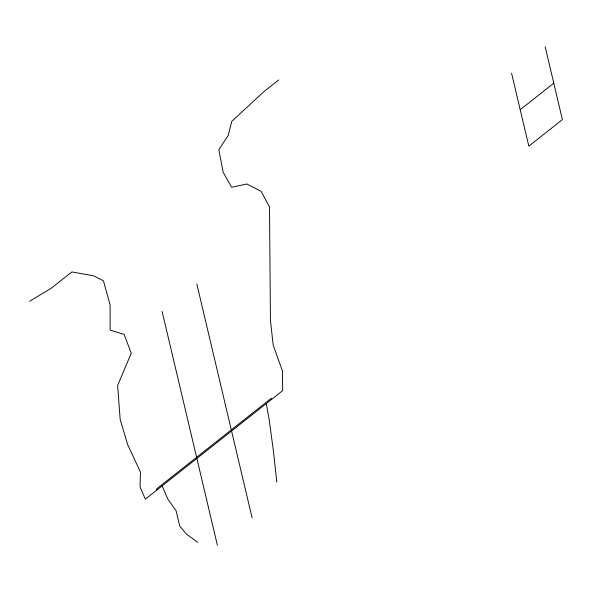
<?xml version="1.0" encoding="UTF-8"?>
<svg xmlns="http://www.w3.org/2000/svg" width="592" height="592" viewBox="0 0 592 592"><rect width="100%" height="100%" fill="white"/><g stroke="black" fill="none" stroke-linecap="round" stroke-linejoin="round"><path stroke-width="0.89" d="M278.699 79.942L264.025 91.538L231.768 121.353L228.216 135.42L218.84 149.761L223.184 172.316L231.635 187.294L246.857 183.979L261.139 191.349L269.508 206.852L270.426 320.161L273.164 345.062L282.443 370.999L282.687 390.639L145.321 499.167L140.052 486.964L140.459 472.083L127.709 444.733L120.169 419.499L117.63 385.466L131.232 353.232L124.165 334.465L110.149 330.055L110.112 304.961L103.422 280.8L93.381 275.739L71.854 271.957L51.156 288.304L29.6 301.291M520.213 109.72L553.786 83.191M197.817 542.39L186.354 534.028L179.724 526.029L176.113 510.77L167.847 499.189L162.156 485.869M545.173 46.761L562.4 119.621L528.826 146.15L511.599 73.282M271.491 399.482L271.225 398.342L156.68 488.844L156.947 489.984M196.825 284.005L252.096 517.815M162.112 311.429L217.382 545.239M266.289 403.596L269.182 419.817L273.46 451.274L276.79 482.08"/></g></svg>
